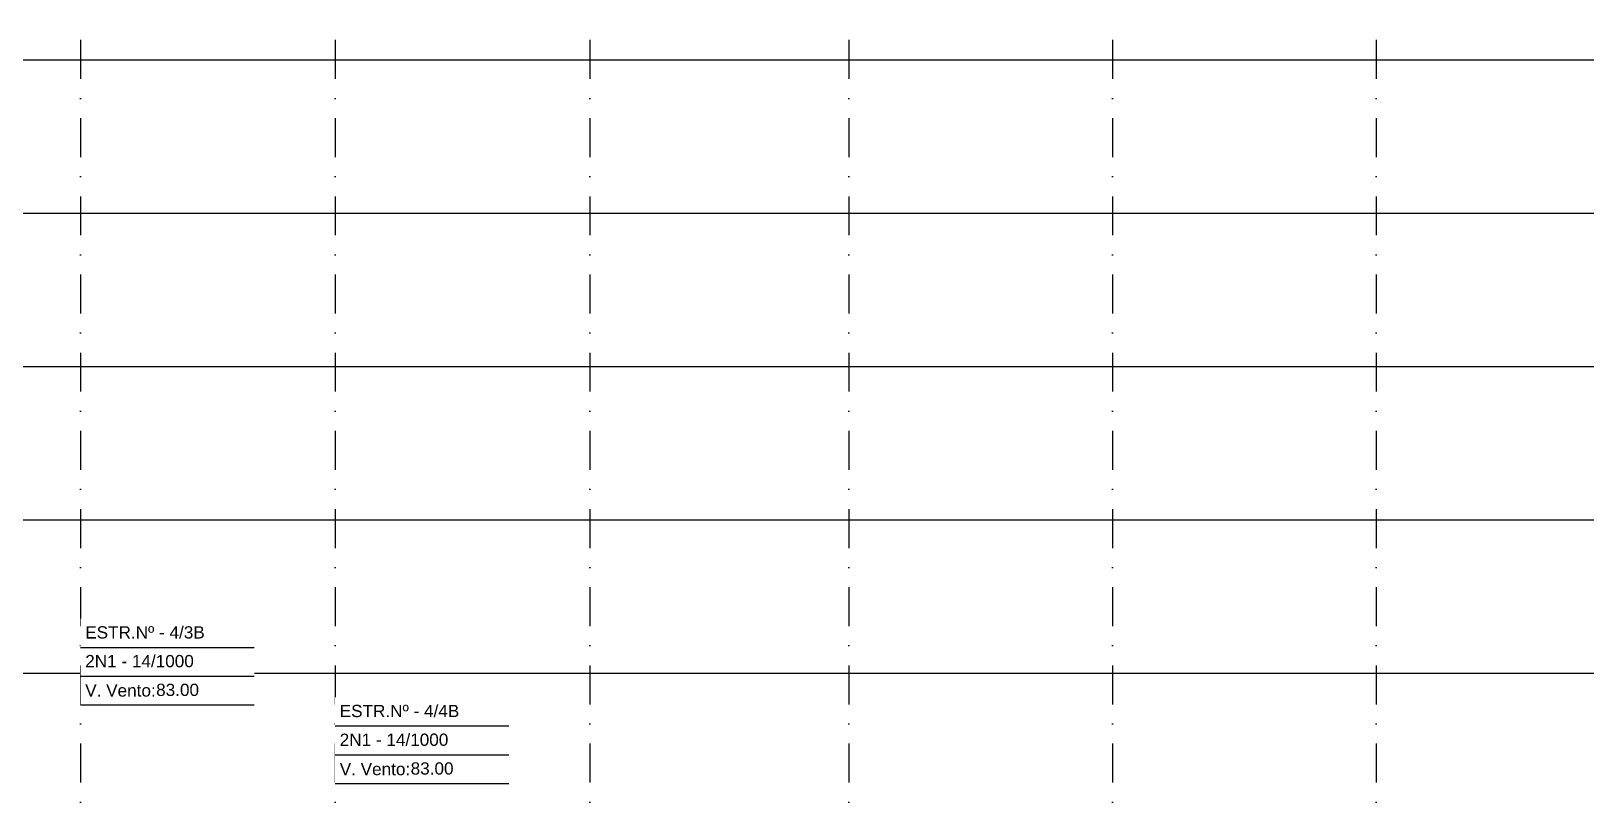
# Model space of a CAD drawing. Header units: metres. Extents: x -121 to 9872, y 3505 to 10721.
# Drawn here: x 4237 to 4744, y 6684 to 6936 of the extents above; entities that cross this region are included whole.
import ezdxf
from ezdxf.enums import TextEntityAlignment as Align

# ---------------------------------------------------------------- set-up
doc = ezdxf.new("R2010")
doc.units = ezdxf.units.M
doc.set_wipeout_variables(frame=1)
doc.linetypes.add('DASHDOT', pattern=[25.4, 12.7, -6.35, 0, -6.35])
for name, color, linetype in [('Cabeçalho', 7, 'Continuous'), ('GRID', 253, 'Continuous'), ('Ind_Bloco', 7, 'Continuous')]:
    doc.layers.add(name, color=color, linetype=linetype)
doc.styles.add('Arial', font='arial.ttf')
doc.styles.add('SIMM-PADRÃO_(TXT)', font='arial.ttf', dxfattribs={"height": 2})

# ---------------------------------------------------------------- blocks, each defined once
blk = doc.blocks.new('BlocoCabecalho')
blk.add_wipeout([(-11.66, -3.34), (44.97, -3.34), (44.97, -31.45), (-11.66, -31.45)])
for points in [[(-11.66, -12.71), (44.97, -12.71)], [(-11.66, -22.08), (44.97, -22.08)], [(-11.66, -31.45), (44.97, -31.45)]]:
    blk.add_lwpolyline(points)
at = {"style": 'SIMM-PADRÃO_(TXT)'}
for tag, p in [('ESTRUTURANUM', (-10.16, -11.03)), ('TIPO_ESFORÇO', (-10.16, -20.4)), ('VÃOVENTO', (12.97, -29.77))]:
    blk.add_attdef(tag, text='', height=4, dxfattribs=at).set_placement(p, align=Align.BOTTOM_LEFT)
at = {"layer": 'Ind_Bloco', "color": 7, "style": 'Arial'}
blk.add_text('V. Vento:', height=4, dxfattribs=at).set_placement((-10.16, -26.77), align=Align.MIDDLE_LEFT)

msp = doc.modelspace()

# ---------------------------------------------------------------- linework, layer by layer
at = {"layer": 'GRID', "linetype": 'DASHDOT'}
for p, q in [((4253.511, 7876.973), (4253.511, 5510.205)), ((4336.511, 7876.973), (4336.511, 5510.205)), ((4419.511, 7876.973), (4419.511, 5510.205)), ((4503.967, 7876.973), (4503.967, 5510.205)), ((4589.967, 7876.973), (4589.967, 5510.205)), ((4675.967, 7876.973), (4675.967, 5510.205))]:
    msp.add_line(p, q, dxfattribs=at)
at = {"layer": 'GRID'}
for points in [[(-30.298, 6926.973), (7827.812, 6926.973)], [(-30.298, 6876.973), (7827.812, 6876.973)], [(-30.298, 6826.973), (7827.812, 6826.973)], [(-30.298, 6776.973), (7827.812, 6776.973)], [(-30.298, 6726.973), (7827.812, 6726.973)]]:
    msp.add_lwpolyline(points, dxfattribs=at)

# ---------------------------------------------------------------- next in the draw order: block references
at = {"layer": 'Cabeçalho'}
for p, values in [((4265.183, 6748.084), {'ESTRUTURANUM': 'ESTR.Nº - 4/3B', 'TIPO_ESFORÇO': '2N1 - 14/1000', 'VÃOVENTO': '83.00'}), ((4348.167, 6722.444), {'ESTRUTURANUM': 'ESTR.Nº - 4/4B', 'TIPO_ESFORÇO': '2N1 - 14/1000', 'VÃOVENTO': '83.00'})]:
    msp.add_blockref('BlocoCabecalho', p, dxfattribs=at).add_auto_attribs(values)

doc.saveas('drawing.dxf')
